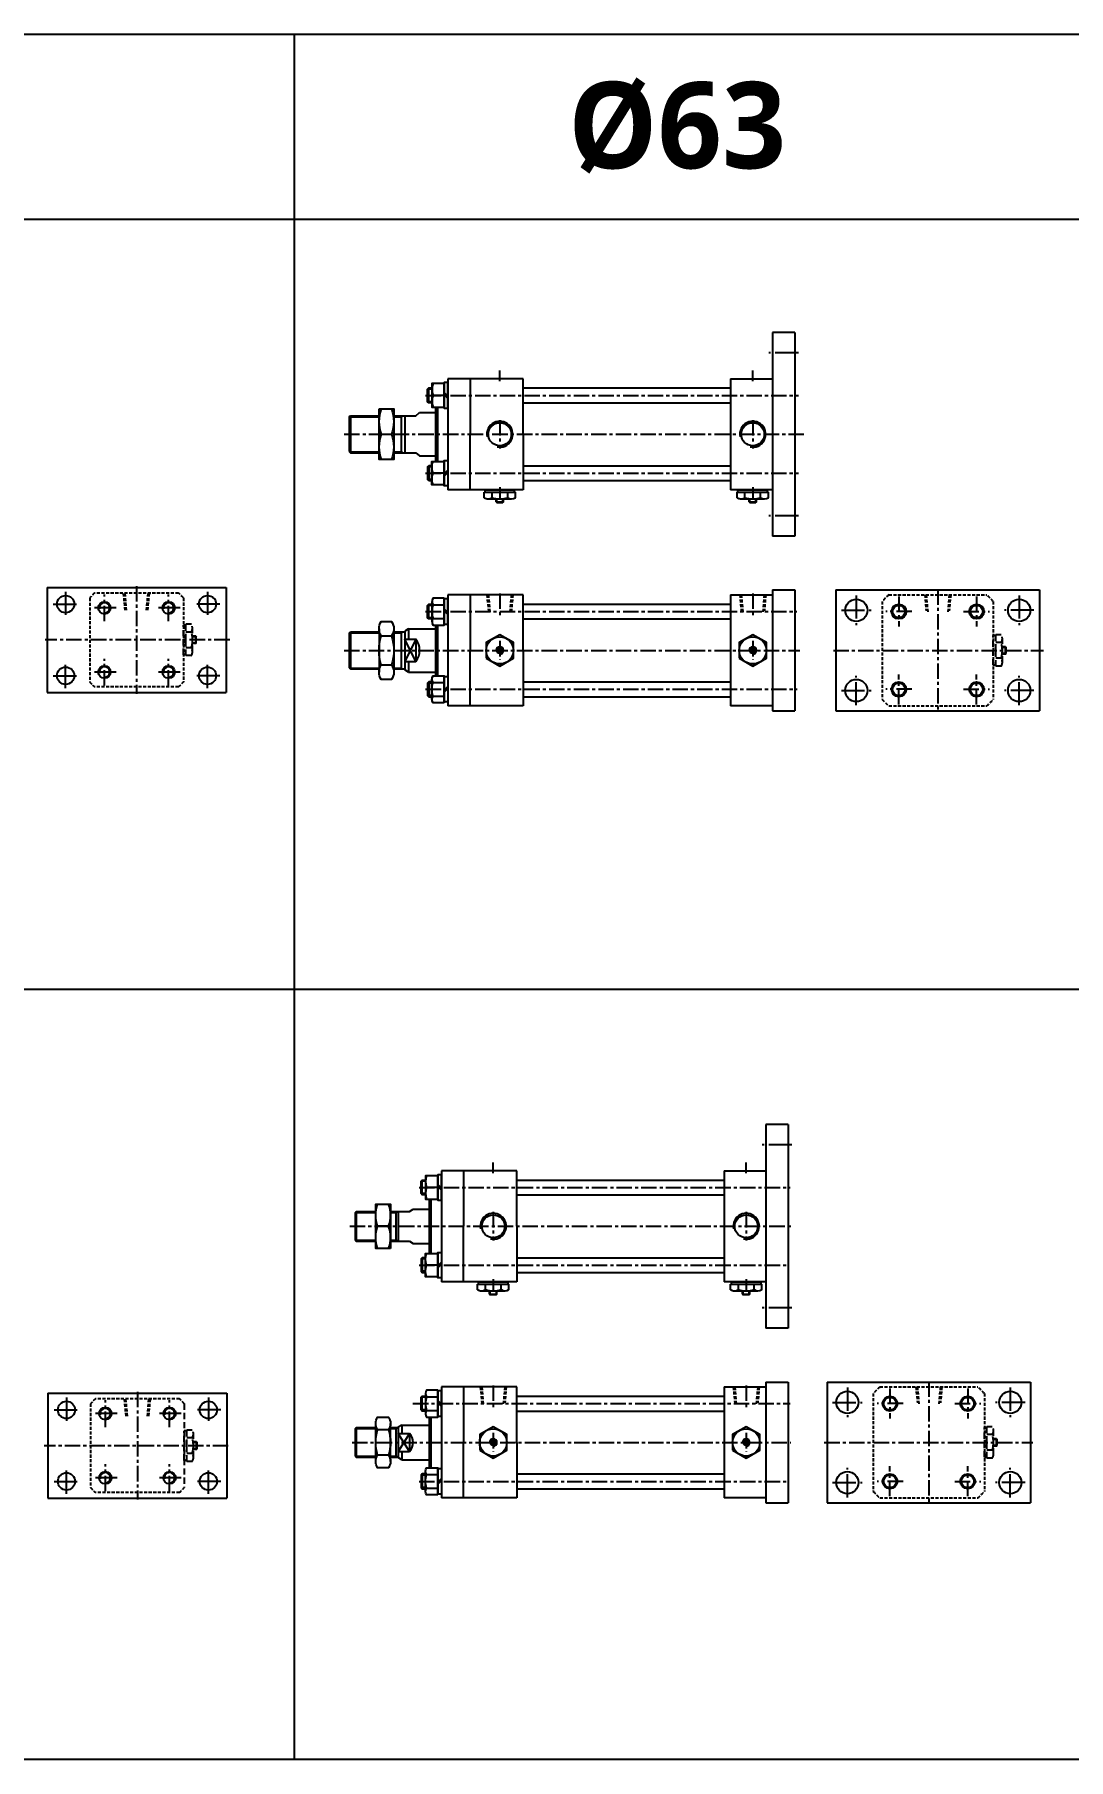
# Model space of a CAD drawing. Extents: x -819 to 8133, y 0 to 3948.
# Drawn here: x 1227 to 2065, y 2550 to 3948 of the extents above; entities that cross this region are included whole.
import ezdxf

# ---------------------------------------------------------------- set-up
doc = ezdxf.new("R2010")
doc.units = 0
doc.header["$LTSCALE"] = 10
doc.header["$MEASUREMENT"] = 0
for name, pattern in [('CENTER', [2, 1.25, -0.25, 0.25, -0.25]), ('CENTERX2', [4, 2.5, -0.5, 0.5, -0.5]), ('HIDDEN', [0.375, 0.25, -0.125]), ('HIDDENX2', [0.75, 0.5, -0.25])]:
    doc.linetypes.add(name, pattern=pattern)
doc.layers.get('0').update_dxf_attribs({"linetype": 'CONTINUOUS'})
for name, color, linetype in [('CEN', 1, 'CENTERX2'), ('CENTER', 1, 'CENTER'), ('DIM', 2, 'CONTINUOUS'), ('ML', 7, 'CONTINUOUS'), ('THIN', 3, 'CONTINUOUS')]:
    doc.layers.add(name, color=color, linetype=linetype)
doc.styles.add('문자', font='romans.shx')

msp = doc.modelspace()

# ---------------------------------------------------------------- linework, layer by layer
for p, q in [((1438, 3948.2), (794, 3948.2)), ((1438, 2550.2), (1438, 3948.2)), ((4720.9, 3948.2), (1438, 3948.2)), ((1438, 3798.2), (794, 3798.2)), ((2082, 3798.2), (1438, 3798.2)), ((1601.3, 3569.3), (1601.8, 3568.8)), ((1601.3, 3569.3), (1607.3, 3569.3)), ((1601.8, 3568.8), (1606.8, 3568.8)), ((1607.3, 3569.3), (1606.8, 3568.8)), ((1806.3, 3569.3), (1806.8, 3568.8)), ((1806.3, 3569.3), (1812.3, 3569.3)), ((1806.8, 3568.8), (1811.8, 3568.8)), ((1812.3, 3569.3), (1811.8, 3568.8)), ((4720.9, 3174.2), (0, 3174.2)), ((1596, 2927.4), (1596.5, 2926.9)), ((1596, 2927.4), (1602, 2927.4)), ((1596.5, 2926.9), (1601.5, 2926.9)), ((1602, 2927.4), (1601.5, 2926.9)), ((1801, 2927.4), (1801.5, 2926.9)), ((1801, 2927.4), (1807, 2927.4)), ((1801.5, 2926.9), (1806.5, 2926.9)), ((1807, 2927.4), (1806.5, 2926.9)), ((4720.9, 2550.2), (0, 2550.2))]:
    msp.add_line(p, q)
at = {"color": 7, "linetype": 'Continuous'}
for p, q in [((1592.3, 3579.2), (1616.3, 3579.2)), ((1592.3, 3577.2), (1592.3, 3579.2)), ((1616.3, 3577.2), (1616.3, 3579.2)), ((1797.3, 3579.2), (1821.3, 3579.2)), ((1797.3, 3577.2), (1797.3, 3579.2)), ((1821.3, 3577.2), (1821.3, 3579.2)), ((1591.6, 3572.7), (1591.6, 3577.2)), ((1591.6, 3577.2), (1604.3, 3577.2)), ((1594.8, 3571.8), (1613.8, 3571.8)), ((1598, 3572.7), (1598, 3577.2)), ((1601.3, 3569.3), (1601.3, 3571.8)), ((1604.3, 3577.2), (1617, 3577.2)), ((1607.3, 3569.3), (1607.3, 3571.8)), ((1610.7, 3572.7), (1610.7, 3577.2)), ((1617, 3572.7), (1617, 3577.2)), ((1796.6, 3572.7), (1796.6, 3577.2)), ((1796.6, 3577.2), (1809.3, 3577.2)), ((1799.8, 3571.8), (1818.8, 3571.8)), ((1803, 3572.7), (1803, 3577.2)), ((1806.3, 3569.3), (1806.3, 3571.8)), ((1809.3, 3577.2), (1822, 3577.2)), ((1812.3, 3569.3), (1812.3, 3571.8)), ((1815.7, 3572.7), (1815.7, 3577.2)), ((1822, 3572.7), (1822, 3577.2)), ((1587, 2937.3), (1611, 2937.3)), ((1587, 2935.3), (1587, 2937.3)), ((1611, 2935.3), (1611, 2937.3)), ((1792, 2937.3), (1816, 2937.3)), ((1792, 2935.3), (1792, 2937.3)), ((1816, 2935.3), (1816, 2937.3)), ((1586.3, 2930.9), (1586.3, 2935.3)), ((1586.3, 2935.3), (1599, 2935.3)), ((1589.5, 2929.9), (1608.5, 2929.9)), ((1592.7, 2930.9), (1592.7, 2935.3)), ((1596, 2927.4), (1596, 2929.9)), ((1599, 2935.3), (1611.7, 2935.3)), ((1602, 2927.4), (1602, 2929.9)), ((1605.4, 2930.9), (1605.4, 2935.3)), ((1611.7, 2930.9), (1611.7, 2935.3)), ((1791.3, 2930.9), (1791.3, 2935.3)), ((1791.3, 2935.3), (1804, 2935.3)), ((1794.5, 2929.9), (1813.5, 2929.9)), ((1797.7, 2930.9), (1797.7, 2935.3)), ((1801, 2927.4), (1801, 2929.9)), ((1804, 2935.3), (1816.7, 2935.3)), ((1807, 2927.4), (1807, 2929.9)), ((1810.4, 2930.9), (1810.4, 2935.3)), ((1816.7, 2930.9), (1816.7, 2935.3))]:
    msp.add_line(p, q, dxfattribs=at)
for points in [[(1593.3, 3442.6), (1604.3, 3436.2), (1615.3, 3442.6), (1615.3, 3455.3), (1604.3, 3461.7), (1593.3, 3455.3)], [(1798.3, 3442.6), (1809.3, 3436.2), (1820.3, 3442.6), (1820.3, 3455.3), (1809.3, 3461.7), (1798.3, 3455.3)], [(1603.5, 3450.5), (1602.6, 3449), (1603.5, 3447.5), (1605.2, 3447.5), (1606.1, 3449), (1605.2, 3450.5)], [(1808.5, 3450.5), (1807.6, 3449), (1808.5, 3447.5), (1810.2, 3447.5), (1811.1, 3449), (1810.2, 3450.5)], [(1588, 2800.8), (1599, 2794.4), (1610, 2800.8), (1610, 2813.5), (1599, 2819.8), (1588, 2813.5)], [(1793, 2800.8), (1804, 2794.4), (1815, 2800.8), (1815, 2813.5), (1804, 2819.8), (1793, 2813.5)], [(1598.2, 2808.6), (1597.3, 2807.1), (1598.2, 2805.6), (1599.9, 2805.6), (1600.8, 2807.1), (1599.9, 2808.6)], [(1803.2, 2808.6), (1802.3, 2807.1), (1803.2, 2805.6), (1804.9, 2805.6), (1805.8, 2807.1), (1804.9, 2808.6)]]:
    msp.add_lwpolyline(points, close=True, dxfattribs=at)
for centre, radius in [((1604.3, 3449), 11), ((1809.3, 3449), 11), ((1604.3, 3449), 2.5), ((1809.3, 3449), 2.5), ((1599, 2807.1), 11), ((1804, 2807.1), 11), ((1599, 2807.1), 2.5), ((1804, 2807.1), 2.5)]:
    msp.add_circle(centre, radius, dxfattribs=at)
for centre, radius, start, end in [((1594.8, 3577.4), 5.62, 235.6158, 270), ((1594.8, 3577.4), 5.62, 235.6158, 304.3842), ((1604.3, 3592.8), 21, 252.412, 270), ((1604.3, 3592.8), 21, 270, 287.588), ((1613.8, 3577.4), 5.62, 235.6158, 304.3842), ((1799.8, 3577.4), 5.62, 235.6158, 270), ((1799.8, 3577.4), 5.62, 235.6158, 304.3842), ((1809.3, 3592.8), 21, 252.412, 270), ((1809.3, 3592.8), 21, 270, 287.588), ((1818.8, 3577.4), 5.62, 235.6158, 304.3842), ((1589.5, 2935.6), 5.62, 235.6158, 270), ((1589.5, 2935.6), 5.62, 235.6158, 304.3842), ((1599, 2951), 21, 252.412, 270), ((1599, 2951), 21, 270, 287.588), ((1608.5, 2935.6), 5.62, 235.6158, 304.3842), ((1794.5, 2935.6), 5.62, 235.6158, 270), ((1794.5, 2935.6), 5.62, 235.6158, 304.3842), ((1804, 2951), 21, 252.412, 270), ((1804, 2951), 21, 270, 287.588), ((1813.5, 2935.6), 5.62, 235.6158, 304.3842)]:
    msp.add_arc(centre, radius, start, end, dxfattribs=at)
at = {"layer": 'CEN', "color": 1, "linetype": 'CENTER', "ltscale": 1.5}
for p, q in [((1846.3, 3690.2), (1822.3, 3690.2)), ((1846.3, 3558.2), (1822.3, 3558.2)), ((1252.4, 3496.5), (1252.4, 3476.5)), ((1367.4, 3496.5), (1367.4, 3476.5)), ((1242.4, 3486.5), (1262.4, 3486.5)), ((1377.4, 3486.5), (1357.4, 3486.5)), ((1881.2, 3481.5), (1905.2, 3481.5)), ((1893.2, 3493.5), (1893.2, 3469.5)), ((2037.2, 3481.5), (2013.2, 3481.5)), ((2025.2, 3493.5), (2025.2, 3469.5)), ((1242.4, 3428.5), (1262.4, 3428.5)), ((1252.4, 3418.5), (1252.4, 3438.5)), ((1377.4, 3428.5), (1357.4, 3428.5)), ((1367.4, 3418.5), (1367.4, 3438.5)), ((1893.2, 3404.5), (1893.2, 3428.5)), ((2025.2, 3404.5), (2025.2, 3428.5)), ((1881.2, 3416.5), (1905.2, 3416.5)), ((2037.2, 3416.5), (2013.2, 3416.5)), ((1841, 3048.3), (1817, 3048.3)), ((1841, 2916.3), (1817, 2916.3)), ((1253.1, 2843.5), (1253.1, 2823.5)), ((1368.1, 2843.5), (1368.1, 2823.5)), ((1874, 2839.6), (1898, 2839.6)), ((1886, 2851.6), (1886, 2827.6)), ((2030, 2839.6), (2006, 2839.6)), ((2018, 2851.6), (2018, 2827.6)), ((1243.1, 2833.5), (1263.1, 2833.5)), ((1378.1, 2833.5), (1358.1, 2833.5)), ((1253.1, 2765.5), (1253.1, 2785.5)), ((1368.1, 2765.5), (1368.1, 2785.5)), ((1886, 2762.6), (1886, 2786.6)), ((2018, 2762.6), (2018, 2786.6)), ((1243.1, 2775.5), (1263.1, 2775.5)), ((1378.1, 2775.5), (1358.1, 2775.5)), ((1874, 2774.6), (1898, 2774.6)), ((2030, 2774.6), (2006, 2774.6))]:
    msp.add_line(p, q, dxfattribs=at)
at = {"layer": 'CENTER'}
for p, q in [((1293.3, 3483.5), (1274.4, 3483.5)), ((1283.9, 3472.6), (1283.9, 3494.3)), ((1345.3, 3483.5), (1326.4, 3483.5)), ((1335.9, 3472.6), (1335.9, 3494.3)), ((1927.7, 3492.6), (1927.7, 3468.3)), ((1990.7, 3492.6), (1990.7, 3468.3)), ((1938.2, 3480.5), (1917.1, 3480.5)), ((1980.1, 3480.5), (2001.2, 3480.5)), ((1283.9, 3420.6), (1283.9, 3442.3)), ((1335.9, 3420.6), (1335.9, 3442.3)), ((1293.3, 3431.5), (1274.4, 3431.5)), ((1345.3, 3431.5), (1326.4, 3431.5)), ((1927.7, 3405.3), (1927.7, 3429.6)), ((1990.7, 3405.3), (1990.7, 3429.6)), ((1938.2, 3417.5), (1917.1, 3417.5)), ((1980.1, 3417.5), (2001.2, 3417.5)), ((1284.6, 2819.6), (1284.6, 2841.4)), ((1336.6, 2819.6), (1336.6, 2841.4)), ((1931.1, 2838.6), (1910, 2838.6)), ((1920.5, 2850.8), (1920.5, 2826.5)), ((1973, 2838.6), (1994.1, 2838.6)), ((1983.5, 2850.8), (1983.5, 2826.5)), ((1294.1, 2830.5), (1275.2, 2830.5)), ((1346.1, 2830.5), (1327.2, 2830.5)), ((1284.6, 2767.6), (1284.6, 2789.4)), ((1336.6, 2767.6), (1336.6, 2789.4)), ((1920.5, 2763.5), (1920.5, 2787.8)), ((1983.5, 2763.5), (1983.5, 2787.8)), ((1294.1, 2778.5), (1275.2, 2778.5)), ((1346.1, 2778.5), (1327.2, 2778.5)), ((1931.1, 2775.6), (1910, 2775.6)), ((1973, 2775.6), (1994.1, 2775.6))]:
    msp.add_line(p, q, dxfattribs=at)
at = {"layer": 'DIM'}
for p, q in [((1601.8, 3568.8), (1601.8, 3571.8)), ((1606.8, 3568.8), (1606.8, 3571.8)), ((1806.8, 3568.8), (1806.8, 3571.8)), ((1811.8, 3568.8), (1811.8, 3571.8)), ((1596.5, 2926.9), (1596.5, 2929.9)), ((1601.5, 2926.9), (1601.5, 2929.9)), ((1801.5, 2926.9), (1801.5, 2929.9)), ((1806.5, 2926.9), (1806.5, 2929.9))]:
    msp.add_line(p, q, dxfattribs=at)
for centre in [(1604.3, 3449), (1809.3, 3449), (1599, 2807.1), (1804, 2807.1)]:
    msp.add_arc(centre, 3, 270, 180, dxfattribs=at)
at = {"layer": 'ML'}
for p, q in [((1825.3, 3706.7), (1825.3, 3541.7)), ((1843.3, 3706.7), (1825.3, 3706.7)), ((1843.3, 3706.7), (1843.3, 3541.7)), ((1562.3, 3669.2), (1562.3, 3579.2)), ((1580.3, 3669.2), (1562.3, 3669.2)), ((1623.3, 3669.2), (1580.3, 3669.2)), ((1580.3, 3669.2), (1580.3, 3624.2)), ((1623.3, 3624.2), (1623.3, 3669.2)), ((1791.3, 3669.2), (1825.3, 3669.2)), ((1791.3, 3669.2), (1791.3, 3624.2)), ((1546.8, 3649.7), (1546.8, 3661.7)), ((1559.3, 3655.7), (1550.2, 3655.7)), ((1559.3, 3658), (1562.3, 3655)), ((1559.3, 3656.3), (1562.3, 3653.3)), ((1482.3, 3638.2), (1483.3, 3639.2)), ((1482.3, 3638.2), (1482.3, 3610.2)), ((1483.3, 3639.2), (1483.3, 3609.2)), ((1524.3, 3639.2), (1524.3, 3609.2)), ((1527.3, 3639.2), (1527.3, 3609.2)), ((1536.3, 3639.2), (1539.3, 3641.7)), ((1552.3, 3646.2), (1552.3, 3602.2)), ((1553.8, 3646.2), (1553.8, 3602.2)), ((1508.2, 3624.2), (1516.5, 3624.2)), ((1580.3, 3579.2), (1580.3, 3624.2)), ((1623.3, 3624.2), (1623.3, 3579.2)), ((1791.3, 3624.2), (1791.3, 3579.2)), ((1482.3, 3610.2), (1483.3, 3609.2)), ((1536.3, 3609.2), (1539.3, 3606.7)), ((1546.8, 3598.7), (1546.8, 3586.7)), ((1559.3, 3592), (1562.3, 3595)), ((1559.3, 3590.3), (1562.3, 3593.3)), ((1559.3, 3592.7), (1550.2, 3592.7)), ((1580.3, 3579.2), (1562.3, 3579.2)), ((1623.3, 3579.2), (1580.3, 3579.2)), ((1825.3, 3579.2), (1791.3, 3579.2)), ((1843.3, 3541.7), (1825.3, 3541.7)), ((1237.4, 3500), (1237.4, 3415)), ((1237.4, 3500), (1382.4, 3500)), ((1382.4, 3500), (1382.4, 3415)), ((1825.3, 3498), (1825.3, 3400)), ((1825.3, 3498), (1843.3, 3498)), ((1843.3, 3498), (1843.3, 3400)), ((1876.7, 3498), (2041.7, 3498)), ((1876.7, 3498), (1876.7, 3400)), ((2041.7, 3498), (2041.7, 3400)), ((1546.8, 3474.5), (1546.8, 3486.5)), ((1549.3, 3488.7), (1549.3, 3472.2)), ((1550.2, 3485.9), (1559.3, 3485.9)), ((1559.3, 3482.8), (1562.3, 3479.8)), ((1559.3, 3481.1), (1562.3, 3478.1)), ((1580.3, 3494), (1562.3, 3494)), ((1562.3, 3494), (1562.3, 3404)), ((1623.3, 3494), (1580.3, 3494)), ((1580.3, 3494), (1580.3, 3449)), ((1623.3, 3449), (1623.3, 3494)), ((1791.3, 3494), (1825.3, 3494)), ((1791.3, 3494), (1791.3, 3449)), ((1550.2, 3475), (1559.3, 3475)), ((1552.3, 3469.5), (1552.3, 3428.4)), ((1553.8, 3469.5), (1553.8, 3428.4)), ((1482.3, 3463), (1483.3, 3464)), ((1482.3, 3463), (1482.3, 3435)), ((1483.3, 3464), (1483.3, 3434)), ((1506.4, 3466.6), (1506.4, 3431.3)), ((1508.2, 3460.7), (1516.6, 3460.7)), ((1518.4, 3466.6), (1518.4, 3431.3)), ((1524.3, 3464), (1524.3, 3434)), ((1530.3, 3466.5), (1527.3, 3464.7)), ((1527.3, 3464.7), (1527.3, 3433.2)), ((1527.3, 3458), (1536.3, 3458)), ((1530.3, 3466.5), (1530.3, 3458)), ((1536.3, 3458), (1536.3, 3439.9)), ((1527.3, 3439.9), (1536.3, 3439.9)), ((1530.3, 3439.9), (1530.3, 3431.5)), ((1580.3, 3404), (1580.3, 3449)), ((1623.3, 3449), (1623.3, 3404)), ((1791.3, 3449), (1791.3, 3404)), ((1482.3, 3435), (1483.3, 3434)), ((1508.2, 3437.2), (1516.6, 3437.2)), ((1530.3, 3431.5), (1527.3, 3433.2)), ((1549.3, 3409.2), (1549.3, 3425.7)), ((1237.4, 3415), (1382.4, 3415)), ((1546.8, 3423.5), (1546.8, 3411.5)), ((1550.2, 3422.9), (1559.3, 3422.9)), ((1550.2, 3412), (1559.3, 3412)), ((1559.3, 3416.8), (1562.3, 3419.8)), ((1559.3, 3415.1), (1562.3, 3418.1)), ((1580.3, 3404), (1562.3, 3404)), ((1623.3, 3404), (1580.3, 3404)), ((1825.3, 3404), (1791.3, 3404)), ((1825.3, 3400), (1843.3, 3400)), ((1876.7, 3400), (2041.7, 3400)), ((1820, 3064.8), (1820, 2899.8)), ((1838, 3064.8), (1820, 3064.8)), ((1838, 3064.8), (1838, 2899.8)), ((1541.5, 3007.8), (1541.5, 3019.8)), ((1557, 3027.3), (1557, 2937.3)), ((1575, 3027.3), (1557, 3027.3)), ((1618, 3027.3), (1575, 3027.3)), ((1575, 3027.3), (1575, 2982.3)), ((1618, 2982.3), (1618, 3027.3)), ((1786, 3027.3), (1820, 3027.3)), ((1786, 3027.3), (1786, 2982.3)), ((1554, 3013.8), (1544.9, 3013.8)), ((1554, 3016.2), (1557, 3013.2)), ((1554, 3014.5), (1557, 3011.5)), ((1487, 2993.3), (1488, 2994.3)), ((1487, 2993.3), (1487, 2971.3)), ((1488, 2994.3), (1488, 2970.3)), ((1520, 2994.3), (1520, 2970.3)), ((1522, 2994.3), (1522, 2970.3)), ((1522, 2994.3), (1531, 2994.3)), ((1531, 2994.3), (1534, 2996.3)), ((1547, 3004.3), (1547, 2960.3)), ((1548.5, 3004.3), (1548.5, 2960.3)), ((1514.1, 2982.3), (1505.3, 2982.3)), ((1575, 2937.3), (1575, 2982.3)), ((1618, 2982.3), (1618, 2937.3)), ((1786, 2982.3), (1786, 2937.3)), ((1487, 2971.3), (1488, 2970.3)), ((1531, 2970.3), (1534, 2968.3)), ((1541.5, 2956.8), (1541.5, 2944.8)), ((1554, 2950.8), (1544.9, 2950.8)), ((1554, 2950.2), (1557, 2953.2)), ((1554, 2948.5), (1557, 2951.5)), ((1575, 2937.3), (1557, 2937.3)), ((1618, 2937.3), (1575, 2937.3)), ((1820, 2937.3), (1786, 2937.3)), ((1838, 2899.8), (1820, 2899.8)), ((1575, 2852.1), (1557, 2852.1)), ((1557, 2852.1), (1557, 2762.1)), ((1618, 2852.1), (1575, 2852.1)), ((1575, 2852.1), (1575, 2807.1)), ((1618, 2807.1), (1618, 2852.1)), ((1786, 2852.1), (1820, 2852.1)), ((1786, 2852.1), (1786, 2807.1)), ((1820, 2856.1), (1820, 2758.1)), ((1820, 2856.1), (1838, 2856.1)), ((1838, 2856.1), (1838, 2758.1)), ((1869.5, 2856.1), (2034.5, 2856.1)), ((1869.5, 2856.1), (1869.5, 2758.1)), ((2034.5, 2856.1), (2034.5, 2758.1)), ((1238.1, 2847), (1383.1, 2847)), ((1238.1, 2847), (1238.1, 2762)), ((1383.1, 2847), (1383.1, 2762)), ((1541.5, 2832.6), (1541.5, 2844.6)), ((1544, 2846.9), (1544, 2830.4)), ((1544.9, 2844.1), (1554, 2844.1)), ((1554, 2841), (1557, 2838)), ((1554, 2839.3), (1557, 2836.3)), ((1544.9, 2833.1), (1554, 2833.1)), ((1547, 2827.7), (1547, 2786.6)), ((1548.5, 2827.7), (1548.5, 2786.6)), ((1487, 2818.1), (1488, 2819.1)), ((1487, 2818.1), (1487, 2796.1)), ((1488, 2819.1), (1488, 2795.1)), ((1503.7, 2791.8), (1503.7, 2822.5)), ((1514.1, 2817.4), (1505.3, 2817.4)), ((1515.7, 2791.8), (1515.7, 2822.5)), ((1520, 2819.1), (1520, 2795.1)), ((1525, 2821.1), (1522, 2819.4)), ((1522, 2819.4), (1522, 2794.9)), ((1522, 2814.3), (1531, 2814.3)), ((1525, 2821.1), (1525, 2814.3)), ((1531, 2814.3), (1531, 2799.9)), ((1487, 2796.1), (1488, 2795.1)), ((1514.1, 2796.9), (1505.3, 2796.9)), ((1522, 2799.9), (1531, 2799.9)), ((1525, 2799.9), (1525, 2793.1)), ((1575, 2762.1), (1575, 2807.1)), ((1618, 2807.1), (1618, 2762.1)), ((1786, 2807.1), (1786, 2762.1)), ((1525, 2793.1), (1522, 2794.9)), ((1544, 2767.4), (1544, 2783.9)), ((1541.5, 2781.6), (1541.5, 2769.6)), ((1544.9, 2781.1), (1554, 2781.1)), ((1544.9, 2770.1), (1554, 2770.1)), ((1554, 2775), (1557, 2778)), ((1554, 2773.3), (1557, 2776.3)), ((1238.1, 2762), (1383.1, 2762)), ((1575, 2762.1), (1557, 2762.1)), ((1618, 2762.1), (1575, 2762.1)), ((1820, 2762.1), (1786, 2762.1)), ((1820, 2758.1), (1838, 2758.1)), ((1869.5, 2758.1), (2034.5, 2758.1))]:
    msp.add_line(p, q, dxfattribs=at)
at = {"layer": 'ML', "color": 1, "linetype": 'CENTER'}
for p, q in [((1604.3, 3667.1), (1604.3, 3675.8)), ((1809.3, 3667.1), (1809.3, 3675.8)), ((1544.2, 3655.7), (1846.5, 3655.7)), ((1604.3, 3635.7), (1604.3, 3612.6)), ((1809.3, 3635.7), (1809.3, 3612.6)), ((1478.2, 3624.2), (1851.1, 3624.2)), ((1544.2, 3592.7), (1846.5, 3592.7)), ((1604.3, 3581.4), (1604.3, 3571)), ((1809.3, 3581.4), (1809.3, 3571)), ((1309.9, 3501.1), (1309.9, 3413.8)), ((1604.3, 3495.1), (1604.3, 3476.9)), ((1809.3, 3495.1), (1809.3, 3475.4)), ((1959.2, 3498.5), (1959.2, 3398.6)), ((1544.2, 3480.5), (1844.9, 3480.5)), ((1385.4, 3457.5), (1235.7, 3457.5)), ((1604.3, 3456.7), (1604.3, 3441.3)), ((1809.3, 3456.7), (1809.3, 3441.3)), ((1478.2, 3449), (1847.5, 3449)), ((1874.6, 3449), (2044.8, 3449)), ((1544.2, 3417.5), (1845.4, 3417.5)), ((1599, 3025.3), (1599, 3034)), ((1804, 3025.3), (1804, 3034)), ((1538.9, 3013.8), (1839.6, 3013.8)), ((1599, 2993.9), (1599, 2970.8)), ((1804, 2993.9), (1804, 2970.8)), ((1482.7, 2982.3), (1841.3, 2982.3)), ((1538.9, 2950.8), (1838.6, 2950.8)), ((1599, 2939.5), (1599, 2929.2)), ((1804, 2939.5), (1804, 2929.2)), ((1599, 2853.3), (1599, 2835.1)), ((1804, 2853.3), (1804, 2833.6)), ((1952, 2856.6), (1952, 2757.6)), ((1310.6, 2848.1), (1310.6, 2760.9)), ((1533.9, 2838.6), (1839.6, 2838.6)), ((1599, 2814.8), (1599, 2799.4)), ((1804, 2814.8), (1804, 2799.4)), ((1384.2, 2804.5), (1235.1, 2804.5)), ((1484.5, 2807.1), (1840.2, 2807.1)), ((1867.3, 2807.1), (2036.3, 2807.1)), ((1538.9, 2775.6), (1838.6, 2775.6))]:
    msp.add_line(p, q, dxfattribs=at)
at = {"layer": 'ML', "color": 7, "linetype": 'Continuous'}
for p, q in [((1623.3, 3661.7), (1791.3, 3661.7)), ((1623.3, 3649.7), (1791.3, 3649.7)), ((1483.3, 3639.2), (1506.4, 3639.2)), ((1518.4, 3639.2), (1536.3, 3639.2)), ((1539.3, 3641.7), (1552.3, 3641.7)), ((1483.3, 3609.2), (1506.4, 3609.2)), ((1518.4, 3609.2), (1536.3, 3609.2)), ((1539.3, 3606.7), (1552.3, 3606.7)), ((1623.3, 3598.7), (1791.3, 3598.7)), ((1623.3, 3586.7), (1791.3, 3586.7)), ((1623.3, 3486.5), (1791.3, 3486.5)), ((1623.3, 3474.5), (1791.3, 3474.5)), ((1483.3, 3464), (1506.4, 3464)), ((1518.4, 3464), (1527.3, 3464)), ((1530.3, 3466.5), (1552.3, 3466.5)), ((1483.3, 3434), (1506.4, 3434)), ((1518.4, 3434), (1527.3, 3434)), ((1530.3, 3431.5), (1552.3, 3431.5)), ((1623.3, 3423.5), (1791.3, 3423.5)), ((1623.3, 3411.5), (1791.3, 3411.5)), ((1618, 3019.8), (1786, 3019.8)), ((1618, 3007.8), (1786, 3007.8)), ((1488, 2994.3), (1503.7, 2994.3)), ((1515.7, 2994.3), (1522, 2994.3)), ((1534, 2996.3), (1547, 2996.3)), ((1488, 2970.3), (1503.7, 2970.3)), ((1515.7, 2970.3), (1522, 2970.3)), ((1522, 2970.3), (1531, 2970.3)), ((1534, 2968.3), (1547, 2968.3)), ((1618, 2956.8), (1786, 2956.8)), ((1618, 2944.8), (1786, 2944.8)), ((1618, 2844.6), (1786, 2844.6)), ((1618, 2832.6), (1786, 2832.6)), ((1488, 2819.1), (1503.7, 2819.1)), ((1515.7, 2819.1), (1522, 2819.1)), ((1525, 2821.1), (1547, 2821.1)), ((1488, 2795.1), (1503.7, 2795.1)), ((1515.7, 2795.1), (1522, 2795.1)), ((1525, 2793.1), (1547, 2793.1)), ((1618, 2781.6), (1786, 2781.6)), ((1618, 2769.6), (1786, 2769.6))]:
    msp.add_line(p, q, dxfattribs=at)
at = {"layer": 'ML', "color": 2, "linetype": 'Continuous'}
for p, q in [((1482.6, 3638.4), (1506.4, 3638.4)), ((1518.4, 3638.4), (1524.3, 3638.4)), ((1482.6, 3609.9), (1506.4, 3609.9)), ((1518.4, 3609.9), (1524.3, 3609.9)), ((1482.6, 3463.2), (1506.4, 3463.2)), ((1518.4, 3463.2), (1524.3, 3463.2)), ((1482.6, 3434.7), (1506.4, 3434.7)), ((1518.4, 3434.7), (1524.3, 3434.7)), ((1487.3, 2993.6), (1503.7, 2993.6)), ((1515.7, 2993.6), (1520, 2993.6)), ((1487.3, 2971.1), (1503.7, 2971.1)), ((1515.7, 2971.1), (1520, 2971.1)), ((1487.3, 2818.4), (1503.7, 2818.4)), ((1515.7, 2818.4), (1520, 2818.4)), ((1487.3, 2795.9), (1503.7, 2795.9)), ((1515.7, 2795.9), (1520, 2795.9))]:
    msp.add_line(p, q, dxfattribs=at)
at = {"layer": 'ML', "color": 2}
for p, q in [((1524.3, 3638.4), (1525.6, 3639.2)), ((1524.3, 3609.9), (1525.6, 3609.2)), ((1524.3, 3463.2), (1525.6, 3464)), ((1536.3, 3458), (1527.3, 3439.9)), ((1536.3, 3439.9), (1527.3, 3458)), ((1524.3, 3434.7), (1525.6, 3434)), ((1520, 2993.6), (1521.3, 2994.3)), ((1520, 2971.1), (1521.3, 2970.3)), ((1520, 2818.4), (1521.3, 2819.1)), ((1531, 2814.3), (1522, 2799.9)), ((1531, 2799.9), (1522, 2814.3)), ((1520, 2795.9), (1521.3, 2795.1))]:
    msp.add_line(p, q, dxfattribs=at)
at = {"layer": 'ML', "color": 6, "linetype": 'HIDDEN'}
for p, q in [((1343.9, 3495.5), (1275.9, 3495.5)), ((1300.6, 3481.5), (1299.4, 3495.5)), ((1301.8, 3481.5), (1300.6, 3495.5)), ((1318, 3481.5), (1319.2, 3495.5)), ((1319.1, 3481.5), (1320.3, 3495.5)), ((1271.9, 3491.4), (1271.9, 3423.5)), ((1347.9, 3491.5), (1347.9, 3423.4)), ((1593.8, 3494), (1595, 3481.1)), ((1595, 3494), (1596.2, 3480)), ((1613.6, 3494), (1612.4, 3480)), ((1614.8, 3494), (1613.7, 3481.1)), ((1798.8, 3494), (1800, 3481.1)), ((1800, 3494), (1801.2, 3480)), ((1818.6, 3494), (1817.4, 3480)), ((1819.8, 3494), (1818.7, 3481.1)), ((1914.2, 3488.6), (1914.2, 3409.3)), ((1919.5, 3494), (1998.9, 3494)), ((1948.7, 3494), (1949.8, 3481.1)), ((1949.9, 3494), (1951.1, 3480)), ((1968.5, 3494), (1967.3, 3480)), ((1969.7, 3494), (1968.5, 3481.1)), ((2004.2, 3488.6), (2004.2, 3409.3)), ((1343.9, 3419.5), (1275.9, 3419.5)), ((1919.5, 3404), (1998.9, 3404)), ((1588.5, 2852.1), (1589.7, 2839.3)), ((1589.7, 2852.1), (1590.9, 2838.1)), ((1608.3, 2852.1), (1607.1, 2838.1)), ((1609.5, 2852.1), (1608.4, 2839.3)), ((1793.5, 2852.1), (1794.7, 2839.3)), ((1794.7, 2852.1), (1795.9, 2838.1)), ((1813.3, 2852.1), (1812.1, 2838.1)), ((1814.5, 2852.1), (1813.4, 2839.3)), ((1912.3, 2852.1), (1991.7, 2852.1)), ((1941.5, 2852.1), (1942.7, 2839.3)), ((1942.7, 2852.1), (1943.9, 2838.1)), ((1961.3, 2852.1), (1960.1, 2838.1)), ((1962.5, 2852.1), (1961.4, 2839.3)), ((1272.6, 2838.5), (1272.6, 2770.5)), ((1344.7, 2842.5), (1276.6, 2842.5)), ((1301.4, 2828.5), (1300.1, 2842.5)), ((1302.5, 2828.5), (1301.3, 2842.5)), ((1318.7, 2828.5), (1319.9, 2842.5)), ((1319.9, 2828.5), (1321.1, 2842.5)), ((1907, 2846.8), (1907, 2767.4)), ((1997, 2846.8), (1997, 2767.4)), ((1344.7, 2766.5), (1276.6, 2766.5)), ((1912.3, 2762.1), (1991.7, 2762.1))]:
    msp.add_line(p, q, dxfattribs=at)
at = {"layer": 'ML', "color": 6, "linetype": 'HIDDENX2'}
for p, q in [((1347.9, 3445.5), (1347.9, 3469.5)), ((1349.9, 3469.5), (1347.9, 3469.5)), ((1354.3, 3470.2), (1349.9, 3470.2)), ((1349.9, 3457.5), (1349.9, 3470.2)), ((1354.3, 3463.8), (1349.9, 3463.8)), ((1349.9, 3444.8), (1349.9, 3457.5)), ((1355.3, 3447.9), (1355.3, 3467)), ((1357.8, 3460.5), (1355.3, 3460.5)), ((1358.3, 3460), (1355.3, 3460)), ((1358.3, 3455), (1355.3, 3455)), ((1357.8, 3454.5), (1355.3, 3454.5)), ((1357.8, 3454.5), (1357.8, 3460.5)), ((1357.8, 3460.5), (1358.3, 3460)), ((1357.8, 3454.5), (1358.3, 3455)), ((1358.3, 3455), (1358.3, 3460)), ((2004.2, 3437), (2004.2, 3461)), ((2006.2, 3461), (2004.2, 3461)), ((2010.6, 3461.7), (2006.2, 3461.7)), ((2006.2, 3449), (2006.2, 3461.7)), ((2010.6, 3455.3), (2006.2, 3455.3)), ((2011.6, 3439.4), (2011.6, 3458.5)), ((1349.9, 3445.5), (1347.9, 3445.5)), ((1354.3, 3451.1), (1349.9, 3451.1)), ((1354.3, 3444.8), (1349.9, 3444.8)), ((2006.2, 3436.2), (2006.2, 3449)), ((2010.6, 3442.6), (2006.2, 3442.6)), ((2014.1, 3452), (2011.6, 3452)), ((2014.6, 3451.5), (2011.6, 3451.5)), ((2014.6, 3446.5), (2011.6, 3446.5)), ((2014.1, 3446), (2011.6, 3446)), ((2014.1, 3446), (2014.1, 3452)), ((2014.1, 3452), (2014.6, 3451.5)), ((2014.1, 3446), (2014.6, 3446.5)), ((2014.6, 3446.5), (2014.6, 3451.5)), ((2006.2, 3437), (2004.2, 3437)), ((2010.6, 3436.2), (2006.2, 3436.2)), ((1348.6, 2838.6), (1348.6, 2770.5)), ((1348.6, 2792.5), (1348.6, 2816.5)), ((1350.6, 2816.5), (1348.6, 2816.5)), ((1355, 2817.2), (1350.6, 2817.2)), ((1350.6, 2804.5), (1350.6, 2817.2)), ((1355, 2810.9), (1350.6, 2810.9)), ((1356, 2795), (1356, 2814.1)), ((1997, 2795.1), (1997, 2819.1)), ((1999, 2819.1), (1997, 2819.1)), ((2003.4, 2819.8), (1999, 2819.8)), ((1999, 2807.1), (1999, 2819.8)), ((2003.4, 2813.5), (1999, 2813.5)), ((2004.4, 2797.6), (2004.4, 2816.7)), ((2006.9, 2810.1), (2004.4, 2810.1)), ((2006.9, 2804.1), (2006.9, 2810.1)), ((2006.9, 2810.1), (2007.4, 2809.6)), ((1350.6, 2791.8), (1350.6, 2804.5)), ((1355, 2798.2), (1350.6, 2798.2)), ((1358.5, 2807.5), (1356, 2807.5)), ((1359, 2807), (1356, 2807)), ((1359, 2802), (1356, 2802)), ((1358.5, 2801.5), (1356, 2801.5)), ((1358.5, 2801.5), (1358.5, 2807.5)), ((1358.5, 2807.5), (1359, 2807)), ((1358.5, 2801.5), (1359, 2802)), ((1359, 2802), (1359, 2807)), ((1999, 2794.4), (1999, 2807.1)), ((2003.4, 2800.8), (1999, 2800.8)), ((2007.4, 2809.6), (2004.4, 2809.6)), ((2007.4, 2804.6), (2004.4, 2804.6)), ((2006.9, 2804.1), (2004.4, 2804.1)), ((2006.9, 2804.1), (2007.4, 2804.6)), ((2007.4, 2804.6), (2007.4, 2809.6)), ((1350.6, 2792.5), (1348.6, 2792.5)), ((1355, 2791.8), (1350.6, 2791.8)), ((1999, 2795.1), (1997, 2795.1)), ((2003.4, 2794.4), (1999, 2794.4))]:
    msp.add_line(p, q, dxfattribs=at)
at = {"layer": 'ML'}
for points in [[(1559.3, 3665.2), (1549.3, 3665.2), (1549.3, 3646.2), (1559.3, 3646.2)], [(1506.4, 3644.7), (1518.4, 3644.7), (1518.4, 3603.7), (1506.4, 3603.7)], [(1559.3, 3583.2), (1549.3, 3583.2), (1549.3, 3602.2), (1559.3, 3602.2)], [(1554, 3023.3), (1544, 3023.3), (1544, 3004.3), (1554, 3004.3)], [(1515.7, 2964.3), (1503.7, 2964.3), (1503.7, 3000.3), (1515.7, 3000.3)], [(1554, 2941.3), (1544, 2941.3), (1544, 2960.3), (1554, 2960.3)]]:
    msp.add_lwpolyline(points, close=True, dxfattribs=at)
for points in [[(1550.2, 3665.2, 0.178633), (1550.2, 3655.7, 0.178633), (1550.2, 3646.2)], [(1508.2, 3644.7, 0.178633), (1508.2, 3624.2, 0.178633), (1508.2, 3603.7)], [(1516.5, 3644.7, -0.178633), (1516.5, 3624.2, -0.178633), (1516.5, 3603.7)], [(1550.2, 3583.2, -0.178633), (1550.2, 3592.7, -0.178633), (1550.2, 3602.2)], [(1559.3, 3491.4), (1550.2, 3491.4, 0.309401), (1550.2, 3485.9, 0.154701), (1550.2, 3475, 0.309401), (1550.2, 3469.5), (1559.3, 3469.5), (1559.3, 3491.4)], [(1508.2, 3460.7, -0.309401), (1508.2, 3472.4), (1516.6, 3472.4, -0.309401), (1516.6, 3460.7, -0.154701), (1516.6, 3437.2, -0.309401), (1516.6, 3425.5), (1508.2, 3425.5, -0.309401), (1508.2, 3437.2, -0.154701), (1508.2, 3460.7, 0.178633)], [(1559.3, 3406.5), (1550.2, 3406.5, -0.309401), (1550.2, 3412, -0.154701), (1550.2, 3422.9, -0.309401), (1550.2, 3428.4), (1559.3, 3428.4), (1559.3, 3406.5)], [(1544.9, 3023.3, 0.178633), (1544.9, 3013.8, 0.178633), (1544.9, 3004.3)], [(1505.3, 2964.3, -0.178633), (1505.3, 2982.3, -0.178633), (1505.3, 3000.3)], [(1514.1, 2964.3, 0.178633), (1514.1, 2982.3, 0.178633), (1514.1, 3000.3)], [(1544.9, 2941.3, -0.178633), (1544.9, 2950.8, -0.178633), (1544.9, 2960.3)], [(1554, 2849.6), (1544.9, 2849.6, 0.309401), (1544.9, 2844.1, 0.154701), (1544.9, 2833.1, 0.309401), (1544.9, 2827.7), (1554, 2827.7), (1554, 2849.6)], [(1514.1, 2796.9, -0.309401), (1514.1, 2786.6), (1505.3, 2786.6, -0.309401), (1505.3, 2796.9, -0.154701), (1505.3, 2817.4, -0.309401), (1505.3, 2827.6), (1514.1, 2827.6, -0.309401), (1514.1, 2817.4, -0.154701), (1514.1, 2796.9, 0.178633)], [(1554, 2764.7), (1544.9, 2764.7, -0.309401), (1544.9, 2770.1, -0.154701), (1544.9, 2781.1, -0.309401), (1544.9, 2786.6), (1554, 2786.6), (1554, 2764.7)]]:
    msp.add_lwpolyline(points, format="xyb", dxfattribs=at)
for points in [[(1562.3, 3645.4), (1562.3, 3666), (1559.3, 3666), (1559.3, 3645.4), (1562.3, 3645.4)], [(1549.3, 3649.7), (1546.8, 3649.7), (1545.8, 3650.6), (1545.8, 3660.7), (1546.8, 3661.7), (1549.3, 3661.7)], [(1549.3, 3598.7), (1546.8, 3598.7), (1545.8, 3597.7), (1545.8, 3587.6), (1546.8, 3586.7), (1549.3, 3586.7)], [(1562.3, 3603), (1562.3, 3582.4), (1559.3, 3582.4), (1559.3, 3603), (1562.3, 3603)], [(1549.3, 3474.5), (1546.8, 3474.5), (1545.8, 3475.4), (1545.8, 3485.5), (1546.8, 3486.5), (1549.3, 3486.5)], [(1562.3, 3470.2), (1562.3, 3490.8), (1559.3, 3490.8), (1559.3, 3470.2), (1562.3, 3470.2)], [(1562.3, 3427.8), (1562.3, 3407.2), (1559.3, 3407.2), (1559.3, 3427.8), (1562.3, 3427.8)], [(1549.3, 3423.5), (1546.8, 3423.5), (1545.8, 3422.5), (1545.8, 3412.4), (1546.8, 3411.5), (1549.3, 3411.5)], [(1544, 3007.8), (1541.5, 3007.8), (1540.5, 3008.8), (1540.5, 3018.9), (1541.5, 3019.8), (1544, 3019.8)], [(1557, 3003.5), (1557, 3024.1), (1554, 3024.1), (1554, 3003.5), (1557, 3003.5)], [(1544, 2956.8), (1541.5, 2956.8), (1540.5, 2955.9), (1540.5, 2945.8), (1541.5, 2944.8), (1544, 2944.8)], [(1557, 2961.1), (1557, 2940.5), (1554, 2940.5), (1554, 2961.1), (1557, 2961.1)], [(1544, 2832.6), (1541.5, 2832.6), (1540.5, 2833.6), (1540.5, 2843.7), (1541.5, 2844.6), (1544, 2844.6)], [(1557, 2828.3), (1557, 2848.9), (1554, 2848.9), (1554, 2828.3), (1557, 2828.3)], [(1557, 2785.9), (1557, 2765.3), (1554, 2765.3), (1554, 2785.9), (1557, 2785.9)], [(1544, 2781.6), (1541.5, 2781.6), (1540.5, 2780.7), (1540.5, 2770.6), (1541.5, 2769.6), (1544, 2769.6)]]:
    msp.add_lwpolyline(points, dxfattribs=at)
for centre, radius in [((1604.3, 3624.2), 9.32), ((1809.3, 3624.2), 9.32), ((1252.4, 3486.5), 7), ((1283.9, 3483.5), 5), ((1335.9, 3483.5), 5), ((1367.4, 3486.5), 7), ((1893.2, 3481.5), 9), ((1927.7, 3480.5), 6), ((1990.7, 3480.5), 6), ((2025.2, 3481.5), 9), ((1252.4, 3428.5), 7), ((1283.9, 3431.5), 5), ((1335.9, 3431.5), 5), ((1367.4, 3428.5), 7), ((1893.2, 3416.5), 9), ((2025.2, 3416.5), 9), ((1927.7, 3417.5), 6), ((1990.7, 3417.5), 6), ((1599, 2982.3), 9.32), ((1804, 2982.3), 9.32), ((1253.1, 2833.5), 7), ((1368.1, 2833.5), 7), ((1886, 2839.6), 9), ((1920.5, 2838.6), 6), ((1983.5, 2838.6), 6), ((2018, 2839.6), 9), ((1284.6, 2830.5), 5), ((1336.6, 2830.5), 5), ((1253.1, 2775.5), 7), ((1284.6, 2778.5), 5), ((1336.6, 2778.5), 5), ((1368.1, 2775.5), 7), ((1886, 2774.6), 9), ((2018, 2774.6), 9), ((1920.5, 2775.6), 6), ((1983.5, 2775.6), 6)]:
    msp.add_circle(centre, radius, dxfattribs=at)
at = {"layer": 'ML', "color": 2}
for centre in [(1927.7, 3480.5), (1990.7, 3480.5), (1927.7, 3417.5), (1990.7, 3417.5), (1920.5, 2838.6), (1983.5, 2838.6), (1920.5, 2775.6), (1983.5, 2775.6)]:
    msp.add_circle(centre, 5.05, dxfattribs=at)
for centre, radius, start, end in [((1604.3, 3624.2), 10.5, 257.7131, 191.0431), ((1809.3, 3624.2), 10.5, 257.7131, 191.0431), ((1283.9, 3483.5), 4.19, 259.5017, 192.7138), ((1335.9, 3483.5), 4.19, 259.5017, 192.7138), ((1283.9, 3431.5), 4.19, 259.5017, 192.7138), ((1335.9, 3431.5), 4.19, 259.5017, 192.7138), ((1599, 2982.3), 10.5, 257.7131, 191.0431), ((1804, 2982.3), 10.5, 257.7131, 191.0431), ((1284.6, 2830.5), 4.19, 259.5017, 192.7138), ((1336.6, 2830.5), 4.19, 259.5017, 192.7138), ((1284.6, 2778.5), 4.19, 259.5017, 192.7138), ((1336.6, 2778.5), 4.19, 259.5017, 192.7138)]:
    msp.add_arc(centre, radius, start, end, dxfattribs=at)
at = {"layer": 'ML', "color": 6, "linetype": 'HIDDEN'}
for centre, radius, start, end in [((1309.9, 3457.5), 51, 131.8325, 138.2062), ((1309.9, 3457.5), 51, 41.8712, 48.1675), ((1959.2, 3449), 60, 131.4096, 138.5904), ((1959.2, 3449), 60, 41.4096, 48.5904), ((1309.9, 3457.5), 51, 221.7938, 228.1675), ((1309.9, 3457.5), 51, 311.8325, 318.1288), ((1959.2, 3449), 60, 221.4096, 228.5904), ((1959.2, 3449), 60, 311.4096, 318.5904), ((1952, 2807.1), 60, 131.4096, 138.5904), ((1952, 2807.1), 60, 41.4096, 48.5904), ((1310.6, 2804.5), 51, 131.8325, 138.2062), ((1310.6, 2804.5), 51, 41.8712, 48.1675), ((1310.6, 2804.5), 51, 221.7938, 228.1675), ((1310.6, 2804.5), 51, 311.8325, 318.1288), ((1952, 2807.1), 60, 221.4096, 228.5904), ((1952, 2807.1), 60, 311.4096, 318.5904)]:
    msp.add_arc(centre, radius, start, end, dxfattribs=at)
at = {"layer": 'ML', "color": 6, "linetype": 'HIDDENX2'}
for centre, radius, start, end in [((1349.6, 3467), 5.62, 325.6158, 34.3842), ((1334.3, 3457.5), 21, 0, 17.588), ((1334.3, 3457.5), 21, 342.412, 0), ((2006, 3458.5), 5.62, 325.6158, 34.3842), ((1990.6, 3449), 21, 0, 17.588), ((1349.6, 3447.9), 5.62, 325.6158, 34.3842), ((1349.6, 3447.9), 5.62, 325.6158, 0), ((1990.6, 3449), 21, 342.412, 0), ((2006, 3439.4), 5.62, 325.6158, 34.3842), ((2006, 3439.4), 5.62, 325.6158, 0), ((1350.4, 2814.1), 5.62, 325.6158, 34.3842), ((1335, 2804.5), 21, 0, 17.588), ((1998.8, 2816.7), 5.62, 325.6158, 34.3842), ((1983.4, 2807.1), 21, 0, 17.588), ((1335, 2804.5), 21, 342.412, 0), ((1350.4, 2795), 5.62, 325.6158, 34.3842), ((1983.4, 2807.1), 21, 342.412, 0), ((1998.8, 2797.6), 5.62, 325.6158, 34.3842), ((1998.8, 2797.6), 5.62, 325.6158, 0), ((1350.4, 2795), 5.62, 325.6158, 0)]:
    msp.add_arc(centre, radius, start, end, dxfattribs=at)
at = {"layer": 'ML'}
for centre, radius, start, end in [((1524.3, 3449), 15, 323.183, 36.817), ((1523.9, 2807.1), 10.2, 314.8229, 45.1771)]:
    msp.add_arc(centre, radius, start, end, dxfattribs=at)
at = {"layer": 'THIN', "color": 2}
for p, q in [((1549.3, 3660.7), (1545.8, 3660.7)), ((1549.3, 3650.6), (1545.8, 3650.6)), ((1549.3, 3597.7), (1545.8, 3597.7)), ((1549.3, 3587.6), (1545.8, 3587.6)), ((1549.3, 3485.5), (1545.8, 3485.5)), ((1549.3, 3475.4), (1545.8, 3475.4)), ((1549.3, 3422.5), (1545.8, 3422.5)), ((1549.3, 3412.4), (1545.8, 3412.4)), ((1544, 3018.9), (1540.5, 3018.9)), ((1544, 3008.8), (1540.5, 3008.8)), ((1544, 2955.9), (1540.5, 2955.9)), ((1544, 2945.8), (1540.5, 2945.8)), ((1544, 2843.7), (1540.5, 2843.7)), ((1544, 2833.6), (1540.5, 2833.6)), ((1544, 2780.7), (1540.5, 2780.7)), ((1544, 2770.6), (1540.5, 2770.6))]:
    msp.add_line(p, q, dxfattribs=at)

# ---------------------------------------------------------------- texts
at = {"insert": (1659.6, 3909.7), "char_height": 70, "attachment_point": 1, "style": '문자'}
msp.add_mtext_dynamic_manual_height_columns('{\\fMalgun Gothic|b1|i0|c129|p50;%%C63}', width=124.533, gutter_width=16, heights=[-75.6], dxfattribs=at)

doc.saveas('drawing.dxf')
